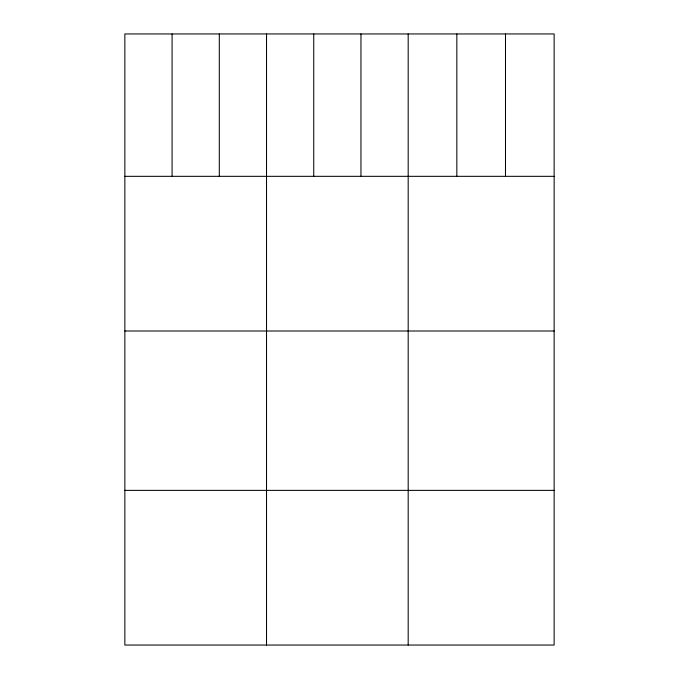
<?xml version="1.0" encoding="UTF-8"?>
<svg xmlns="http://www.w3.org/2000/svg" width="679" height="679" viewBox="0 0 679 679"><rect width="100%" height="100%" fill="white"/><g stroke="black" fill="none" stroke-linecap="round" stroke-linejoin="round"><path stroke-width="1.02" d="M554.14 176.328L554.14 645.05L124.86 645.05L124.86 33.95L554.14 33.95L554.14 176.328L124.86 176.328M124.86 331.004L554.14 331.004M124.86 490.374L554.14 490.374M505.49 33.95L505.49 176.328M456.84 33.95L456.84 176.328M408.181 33.95L408.181 645.05M360.965 33.95L360.965 176.328M313.74 33.95L313.74 176.328M266.524 33.95L266.524 645.05M219.3 33.95L219.3 176.328M172.084 33.95L172.084 176.328"/></g></svg>
